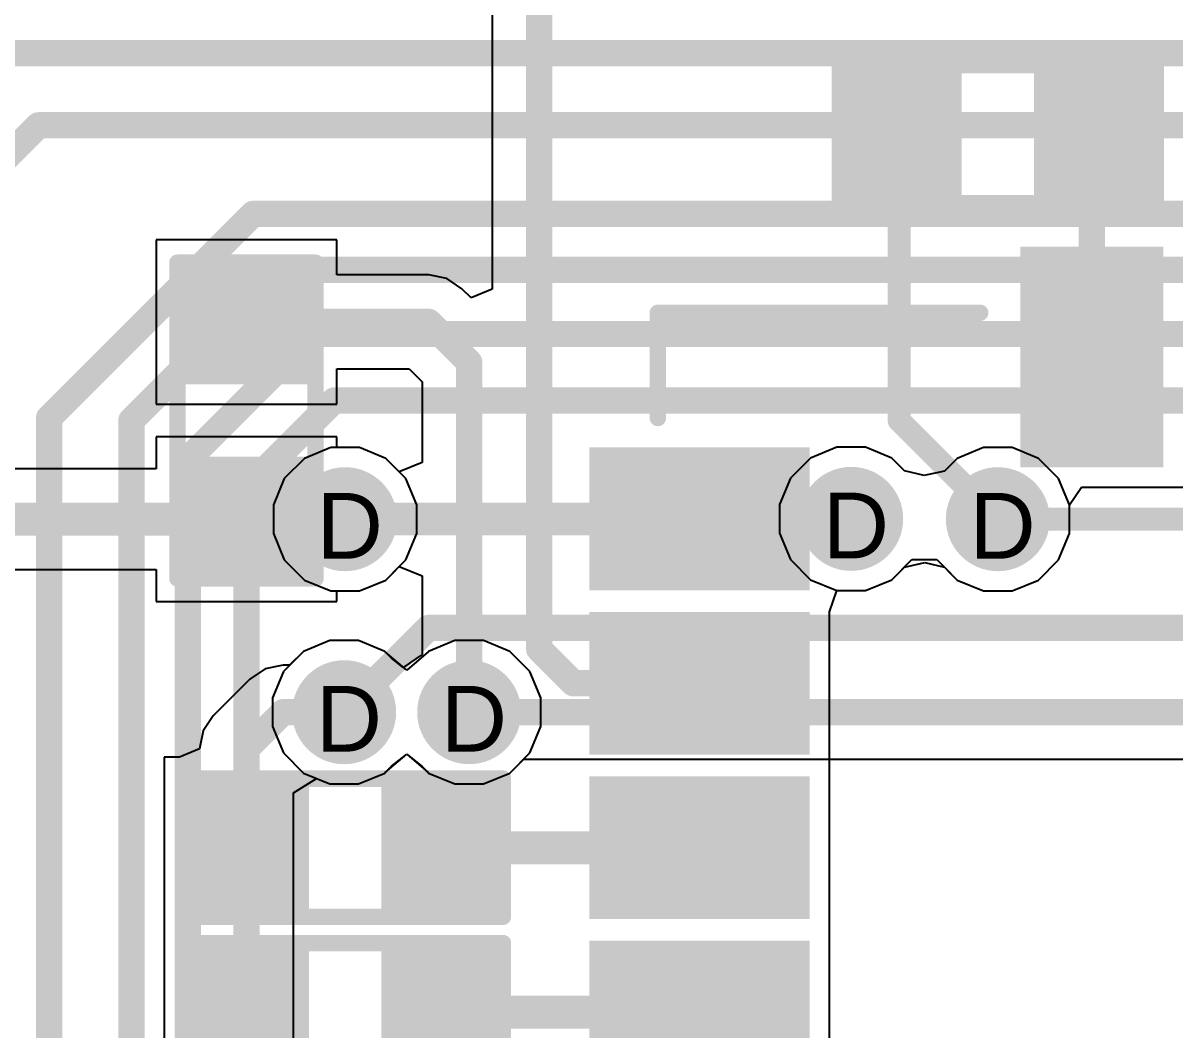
# Model space of a CAD drawing. Header units: inches. Extents: x 0 to 5032, y 0 to 5323.
# Drawn here: x 105.26 to 114.16, y 20.13 to 27.91 of the extents above; entities that cross this region are included whole.
import ezdxf

# ---------------------------------------------------------------- set-up
doc = ezdxf.new("R2010")
doc.units = ezdxf.units.IN
for name, color, linetype in [('Bottom Layer', 5, 'Continuous'), ('Bottom Solder', 6, 'Continuous'), ('Drill Drawing', 1, 'Continuous'), ('Layer 1', 16, 'Continuous'), ('Layer 2', 76, 'Continuous'), ('Top Layer', 1, 'Continuous'), ('Top Overlay', 2, 'Continuous'), ('Top Paste', 8, 'Continuous'), ('Top Solder', 216, 'Continuous'), ('Via Holes', 16, 'Continuous')]:
    doc.layers.add(name, color=color, linetype=linetype)
doc.styles.add('Arial', font='', dxfattribs={"height": 0.2})
doc.styles.get('Arial').set_extended_font_data('Arial')

# ---------------------------------------------------------------- blocks, each defined once
blk = doc.blocks.new('R___0603_13')
at = {"layer": 'Top Layer'}
for points in [[(-0.3809999999999999, 0.4445), (-0.3810000000000001, -0.4445), (-1.143, -0.4445), (-1.143, 0.4445)], [(1.143, 0.4445), (1.143, -0.4445), (0.3809999999999999, -0.4445), (0.3810000000000001, 0.4445)]]:
    blk.add_hatch(color=1, dxfattribs=at).paths.add_polyline_path(points)
at = {"layer": 'Top Paste'}
for points in [[(-0.3809999999999999, 0.4445), (-0.3810000000000001, -0.4445), (-1.143, -0.4445), (-1.143, 0.4445)], [(1.143, 0.4445), (1.143, -0.4445), (0.3809999999999999, -0.4445), (0.3810000000000001, 0.4445)]]:
    blk.add_hatch(color=8, dxfattribs=at).paths.add_polyline_path(points)
at = {"layer": 'Top Solder'}
for points in [[(-0.2793999999999999, 0.5460999999999999), (-0.2794, -0.5461), (-1.2446, -0.5460999999999999), (-1.2446, 0.5461)], [(1.2446, 0.5460999999999999), (1.2446, -0.5461), (0.2793999999999999, -0.5460999999999999), (0.2794, 0.5461)]]:
    blk.add_hatch(color=216, dxfattribs=at).paths.add_polyline_path(points)
at = {"layer": 'Top Overlay'}
for points in [[(-1.2192, -0.5334, 0.127, 0.127, 0), (-1.2192, 0.5334, 0.127, 0.127, 0)], [(-1.2192, 0.5334, 0.127, 0.127, 0), (1.2192, 0.5334, 0.127, 0.127, 0)], [(1.2192, -0.5334, 0.127, 0.127, 0), (1.2192, 0.5334, 0.127, 0.127, 0)], [(-1.2192, -0.5334, 0.127, 0.127, 0), (1.2192, -0.5334, 0.127, 0.127, 0)]]:
    blk.add_lwpolyline(points, format="xyseb", dxfattribs=at)
for points in [[(-1.25095, 0.5334, 0.0635, 0.0635, 1), (-1.18745, 0.5334, 0.0635, 0.0635, 1)], [(-1.25095, 0.5334, 0.0635, 0.0635, 1), (-1.18745, 0.5334, 0.0635, 0.0635, 1)], [(1.18745, 0.5334, 0.0635, 0.0635, 1), (1.25095, 0.5334, 0.0635, 0.0635, 1)], [(1.18745, 0.5334, 0.0635, 0.0635, 1), (1.25095, 0.5334, 0.0635, 0.0635, 1)], [(-1.25095, -0.5334, 0.0635, 0.0635, 1), (-1.18745, -0.5334, 0.0635, 0.0635, 1)], [(-1.25095, -0.5334, 0.0635, 0.0635, 1), (-1.18745, -0.5334, 0.0635, 0.0635, 1)], [(1.18745, -0.5334, 0.0635, 0.0635, 1), (1.25095, -0.5334, 0.0635, 0.0635, 1)], [(1.18745, -0.5334, 0.0635, 0.0635, 1), (1.25095, -0.5334, 0.0635, 0.0635, 1)]]:
    blk.add_lwpolyline(points, format="xyseb", close=True, dxfattribs=at)
blk = doc.blocks.new('R___0603_14')
at = {"layer": 'Top Layer'}
for points in [[(-0.3809999999999999, 0.4445), (-0.3810000000000001, -0.4445), (-1.143, -0.4445), (-1.143, 0.4445)], [(1.143, 0.4445), (1.143, -0.4445), (0.3809999999999999, -0.4445), (0.3810000000000001, 0.4445)]]:
    blk.add_hatch(color=1, dxfattribs=at).paths.add_polyline_path(points)
at = {"layer": 'Top Paste'}
for points in [[(-0.3809999999999999, 0.4445), (-0.3810000000000001, -0.4445), (-1.143, -0.4445), (-1.143, 0.4445)], [(1.143, 0.4445), (1.143, -0.4445), (0.3809999999999999, -0.4445), (0.3810000000000001, 0.4445)]]:
    blk.add_hatch(color=8, dxfattribs=at).paths.add_polyline_path(points)
at = {"layer": 'Top Solder'}
for points in [[(-0.2793999999999999, 0.5460999999999999), (-0.2794, -0.5461), (-1.2446, -0.5460999999999999), (-1.2446, 0.5461)], [(1.2446, 0.5460999999999999), (1.2446, -0.5461), (0.2793999999999999, -0.5460999999999999), (0.2794, 0.5461)]]:
    blk.add_hatch(color=216, dxfattribs=at).paths.add_polyline_path(points)
at = {"layer": 'Top Overlay'}
for points in [[(-1.2192, -0.5334, 0.127, 0.127, 0), (-1.2192, 0.5334, 0.127, 0.127, 0)], [(-1.2192, 0.5334, 0.127, 0.127, 0), (1.2192, 0.5334, 0.127, 0.127, 0)], [(1.2192, -0.5334, 0.127, 0.127, 0), (1.2192, 0.5334, 0.127, 0.127, 0)], [(-1.2192, -0.5334, 0.127, 0.127, 0), (1.2192, -0.5334, 0.127, 0.127, 0)]]:
    blk.add_lwpolyline(points, format="xyseb", dxfattribs=at)
for points in [[(-1.25095, 0.5334, 0.0635, 0.0635, 1), (-1.18745, 0.5334, 0.0635, 0.0635, 1)], [(-1.25095, 0.5334, 0.0635, 0.0635, 1), (-1.18745, 0.5334, 0.0635, 0.0635, 1)], [(1.18745, 0.5334, 0.0635, 0.0635, 1), (1.25095, 0.5334, 0.0635, 0.0635, 1)], [(1.18745, 0.5334, 0.0635, 0.0635, 1), (1.25095, 0.5334, 0.0635, 0.0635, 1)], [(-1.25095, -0.5334, 0.0635, 0.0635, 1), (-1.18745, -0.5334, 0.0635, 0.0635, 1)], [(-1.25095, -0.5334, 0.0635, 0.0635, 1), (-1.18745, -0.5334, 0.0635, 0.0635, 1)], [(1.18745, -0.5334, 0.0635, 0.0635, 1), (1.25095, -0.5334, 0.0635, 0.0635, 1)], [(1.18745, -0.5334, 0.0635, 0.0635, 1), (1.25095, -0.5334, 0.0635, 0.0635, 1)]]:
    blk.add_lwpolyline(points, format="xyseb", close=True, dxfattribs=at)
blk = doc.blocks.new('R___0603_15')
at = {"layer": 'Top Layer'}
for points in [[(-0.3809999999999999, 0.4445), (-0.3809999999999999, -0.4445), (-1.143, -0.4445), (-1.143, 0.4445)], [(1.143, 0.4445), (1.143, -0.4445), (0.3809999999999999, -0.4445), (0.3809999999999999, 0.4445)]]:
    blk.add_hatch(color=1, dxfattribs=at).paths.add_polyline_path(points)
at = {"layer": 'Top Paste'}
for points in [[(-0.3809999999999999, 0.4445), (-0.3809999999999999, -0.4445), (-1.143, -0.4445), (-1.143, 0.4445)], [(1.143, 0.4445), (1.143, -0.4445), (0.3809999999999999, -0.4445), (0.3809999999999999, 0.4445)]]:
    blk.add_hatch(color=8, dxfattribs=at).paths.add_polyline_path(points)
at = {"layer": 'Top Solder'}
for points in [[(-0.2794, 0.5460999999999999), (-0.2794, -0.5460999999999999), (-1.2446, -0.5460999999999999), (-1.2446, 0.5460999999999999)], [(1.2446, 0.5460999999999999), (1.2446, -0.5460999999999999), (0.2794, -0.5460999999999999), (0.2794, 0.5460999999999999)]]:
    blk.add_hatch(color=216, dxfattribs=at).paths.add_polyline_path(points)
at = {"layer": 'Top Overlay'}
for points in [[(-1.2192, -0.5334, 0.127, 0.127, 0), (-1.2192, 0.5334, 0.127, 0.127, 0)], [(1.2192, 0.5334, 0.127, 0.127, 0), (-1.2192, 0.5334, 0.127, 0.127, 0)], [(1.2192, -0.5334, 0.127, 0.127, 0), (1.2192, 0.5334, 0.127, 0.127, 0)], [(1.2192, -0.5334, 0.127, 0.127, 0), (-1.2192, -0.5334, 0.127, 0.127, 0)]]:
    blk.add_lwpolyline(points, format="xyseb", dxfattribs=at)
for points in [[(-1.25095, 0.5334, 0.0635, 0.0635, 1), (-1.18745, 0.5334, 0.0635, 0.0635, 1)], [(-1.25095, 0.5334, 0.0635, 0.0635, 1), (-1.18745, 0.5334, 0.0635, 0.0635, 1)], [(1.18745, 0.5334, 0.0635, 0.0635, 1), (1.25095, 0.5334, 0.0635, 0.0635, 1)], [(1.18745, 0.5334, 0.0635, 0.0635, 1), (1.25095, 0.5334, 0.0635, 0.0635, 1)], [(-1.25095, -0.5334, 0.0635, 0.0635, 1), (-1.18745, -0.5334, 0.0635, 0.0635, 1)], [(-1.25095, -0.5334, 0.0635, 0.0635, 1), (-1.18745, -0.5334, 0.0635, 0.0635, 1)], [(1.18745, -0.5334, 0.0635, 0.0635, 1), (1.25095, -0.5334, 0.0635, 0.0635, 1)], [(1.18745, -0.5334, 0.0635, 0.0635, 1), (1.25095, -0.5334, 0.0635, 0.0635, 1)]]:
    blk.add_lwpolyline(points, format="xyseb", close=True, dxfattribs=at)
blk = doc.blocks.new('38_SMD_M______47')
at = {"layer": 'Top Layer'}
for points in [[(8.00000051, -3.36999961), (9.500000049999999, -3.36999961), (9.500000049999999, -4.270000349999999), (8.00000051, -4.270000349999999)], [(8.00000051, -4.63999961), (9.500000049999999, -4.63999961), (9.500000049999999, -5.54000035), (8.00000051, -5.54000035)], [(8.00000051, -5.90999961), (9.500000049999999, -5.90999961), (9.500000049999999, -6.810000349999999), (8.00000051, -6.810000349999999)], [(8.00000051, -7.180002149999999), (9.500000049999999, -7.180002149999999), (9.500000049999999, -8.08000289), (8.00000051, -8.08000289)], [(5.270000889999999, -9.62999979), (5.270000889999999, -8.13000025), (6.17000163, -8.13000025), (6.17000163, -9.62999979)]]:
    blk.add_hatch(color=1, dxfattribs=at).paths.add_polyline_path(points)
at = {"layer": 'Top Paste'}
for points in [[(8.00000051, -3.36999961), (9.500000049999999, -3.36999961), (9.500000049999999, -4.270000349999999), (8.00000051, -4.270000349999999)], [(8.00000051, -4.63999961), (9.500000049999999, -4.63999961), (9.500000049999999, -5.54000035), (8.00000051, -5.54000035)], [(8.00000051, -5.90999961), (9.500000049999999, -5.90999961), (9.500000049999999, -6.810000349999999), (8.00000051, -6.810000349999999)], [(8.00000051, -7.180002149999999), (9.500000049999999, -7.180002149999999), (9.500000049999999, -8.08000289), (8.00000051, -8.08000289)], [(5.270000889999999, -9.62999979), (5.270000889999999, -8.13000025), (6.17000163, -8.13000025), (6.17000163, -9.62999979)]]:
    blk.add_hatch(color=8, dxfattribs=at).paths.add_polyline_path(points)
at = {"layer": 'Top Solder'}
for points in [[(7.89840051, -3.268399609999999), (9.601600049999998, -3.268399609999999), (9.601600049999998, -4.37160035), (7.89840051, -4.37160035)], [(7.89840051, -4.53839961), (9.601600049999998, -4.53839961), (9.601600049999998, -5.64160035), (7.89840051, -5.64160035)], [(7.89840051, -5.808399609999999), (9.601600049999998, -5.808399609999999), (9.601600049999998, -6.91160035), (7.89840051, -6.91160035)], [(7.89840051, -7.07840215), (9.601600049999998, -7.07840215), (9.601600049999998, -8.181602889999999), (7.89840051, -8.181602889999999)], [(5.16840089, -9.731599789999999), (5.16840089, -8.02840025), (6.27160163, -8.02840025), (6.27160163, -9.731599789999999)]]:
    blk.add_hatch(color=216, dxfattribs=at).paths.add_polyline_path(points)
at = {"layer": 'Top Overlay'}
for points in [[(9.0718005, -8.409398979999999, 0.127, 0.127, 0), (9.0718005, -9.22220406, 0.127, 0.127, 0)], [(9.0718005, -9.22220406, 0.127, 0.127, 0), (6.582600499999999, -9.22220406, 0.127, 0.127, 0)]]:
    blk.add_lwpolyline(points, format="xyseb", dxfattribs=at)
for points in [[(9.0400505, -8.409398979999999, 0.0635, 0.0635, 1), (9.103550499999999, -8.409398979999999, 0.0635, 0.0635, 1)], [(6.5508505, -9.22220406, 0.0635, 0.0635, 1), (6.6143505, -9.22220406, 0.0635, 0.0635, 1)], [(9.0400505, -9.22220406, 0.0635, 0.0635, 1), (9.103550499999999, -9.22220406, 0.0635, 0.0635, 1)], [(9.0400505, -9.22220406, 0.0635, 0.0635, 1), (9.103550499999999, -9.22220406, 0.0635, 0.0635, 1)]]:
    blk.add_lwpolyline(points, format="xyseb", close=True, dxfattribs=at)
blk = doc.blocks.new('R___0603_112')
at = {"layer": 'Top Layer'}
for points in [[(-0.3809999999999999, 0.4445), (-0.3810000000000001, -0.4445), (-1.143, -0.4445), (-1.143, 0.4445)], [(1.143, 0.4445), (1.143, -0.4445), (0.3809999999999999, -0.4445), (0.3810000000000001, 0.4445)]]:
    blk.add_hatch(color=1, dxfattribs=at).paths.add_polyline_path(points)
at = {"layer": 'Top Paste'}
for points in [[(-0.3809999999999999, 0.4445), (-0.3810000000000001, -0.4445), (-1.143, -0.4445), (-1.143, 0.4445)], [(1.143, 0.4445), (1.143, -0.4445), (0.3809999999999999, -0.4445), (0.3810000000000001, 0.4445)]]:
    blk.add_hatch(color=8, dxfattribs=at).paths.add_polyline_path(points)
at = {"layer": 'Top Solder'}
for points in [[(-0.2793999999999999, 0.5460999999999999), (-0.2794, -0.5461), (-1.2446, -0.5460999999999999), (-1.2446, 0.5461)], [(1.2446, 0.5460999999999999), (1.2446, -0.5461), (0.2793999999999999, -0.5460999999999999), (0.2794, 0.5461)]]:
    blk.add_hatch(color=216, dxfattribs=at).paths.add_polyline_path(points)
at = {"layer": 'Top Overlay'}
for points in [[(-1.2192, -0.5334, 0.127, 0.127, 0), (-1.2192, 0.5334, 0.127, 0.127, 0)], [(-1.2192, 0.5334, 0.127, 0.127, 0), (1.2192, 0.5334, 0.127, 0.127, 0)], [(1.2192, -0.5334, 0.127, 0.127, 0), (1.2192, 0.5334, 0.127, 0.127, 0)], [(-1.2192, -0.5334, 0.127, 0.127, 0), (1.2192, -0.5334, 0.127, 0.127, 0)]]:
    blk.add_lwpolyline(points, format="xyseb", dxfattribs=at)
for points in [[(-1.25095, 0.5334, 0.0635, 0.0635, 1), (-1.18745, 0.5334, 0.0635, 0.0635, 1)], [(-1.25095, 0.5334, 0.0635, 0.0635, 1), (-1.18745, 0.5334, 0.0635, 0.0635, 1)], [(1.18745, 0.5334, 0.0635, 0.0635, 1), (1.25095, 0.5334, 0.0635, 0.0635, 1)], [(1.18745, 0.5334, 0.0635, 0.0635, 1), (1.25095, 0.5334, 0.0635, 0.0635, 1)], [(-1.25095, -0.5334, 0.0635, 0.0635, 1), (-1.18745, -0.5334, 0.0635, 0.0635, 1)], [(-1.25095, -0.5334, 0.0635, 0.0635, 1), (-1.18745, -0.5334, 0.0635, 0.0635, 1)], [(1.18745, -0.5334, 0.0635, 0.0635, 1), (1.25095, -0.5334, 0.0635, 0.0635, 1)], [(1.18745, -0.5334, 0.0635, 0.0635, 1), (1.25095, -0.5334, 0.0635, 0.0635, 1)]]:
    blk.add_lwpolyline(points, format="xyseb", close=True, dxfattribs=at)

msp = doc.modelspace()

# ---------------------------------------------------------------- hatches: boundary and pattern name
at = {"layer": 'Bottom Layer'}
h = msp.add_hatch(color=5, dxfattribs=at)
edge = h.paths.add_edge_path()
edge.add_arc((111.6557965, 24.07920254), 0.2999994, 0, 360)
h = msp.add_hatch(color=5, dxfattribs=at)
edge = h.paths.add_edge_path()
edge.add_arc((107.7468, 24.07659904), 0.2999994, 0, 360)
h = msp.add_hatch(color=5, dxfattribs=at)
edge = h.paths.add_edge_path()
edge.add_arc((112.7887, 24.07659904), 0.2999994, 0, 360)
h = msp.add_hatch(color=5, dxfattribs=at)
edge = h.paths.add_edge_path()
edge.add_arc((107.7395356, 22.5860356), 0.2999994, 0, 360)
h = msp.add_hatch(color=5, dxfattribs=at)
edge = h.paths.add_edge_path()
edge.add_arc((108.70518264, 22.5860356), 0.2999994, 0, 360)
at = {"layer": 'Bottom Solder'}
h = msp.add_hatch(color=6, dxfattribs=at)
edge = h.paths.add_edge_path()
edge.add_arc((107.7468, 24.07659904), 0.4015993999999999, 0, 360)
h = msp.add_hatch(color=6, dxfattribs=at)
edge = h.paths.add_edge_path()
edge.add_arc((111.6557965, 24.07920254), 0.4015993999999999, 0, 360)
h = msp.add_hatch(color=6, dxfattribs=at)
edge = h.paths.add_edge_path()
edge.add_arc((112.7887, 24.07659904), 0.4015993999999999, 0, 360)
h = msp.add_hatch(color=6, dxfattribs=at)
edge = h.paths.add_edge_path()
edge.add_arc((107.7395356, 22.5860356), 0.4015993999999999, 0, 360)
h = msp.add_hatch(color=6, dxfattribs=at)
edge = h.paths.add_edge_path()
edge.add_arc((108.70518264, 22.5860356), 0.4015993999999999, 0, 360)
at = {"layer": 'Layer 1'}
h = msp.add_hatch(color=16, dxfattribs=at)
edge = h.paths.add_edge_path()
edge.add_arc((111.6557965, 24.07920254), 0.2999994, 0, 360)
h = msp.add_hatch(color=16, dxfattribs=at)
edge = h.paths.add_edge_path()
edge.add_arc((107.7468, 24.07659904), 0.2999994, 0, 360)
h = msp.add_hatch(color=16, dxfattribs=at)
edge = h.paths.add_edge_path()
edge.add_arc((112.7887, 24.07659904), 0.2999994, 0, 360)
h = msp.add_hatch(color=16, dxfattribs=at)
edge = h.paths.add_edge_path()
edge.add_arc((107.7395356, 22.5860356), 0.2999994, 0, 360)
h = msp.add_hatch(color=16, dxfattribs=at)
edge = h.paths.add_edge_path()
edge.add_arc((108.70518264, 22.5860356), 0.2999994, 0, 360)
at = {"layer": 'Layer 2'}
h = msp.add_hatch(color=76, dxfattribs=at)
edge = h.paths.add_edge_path()
edge.add_arc((111.6557965, 24.07920254), 0.2999994, 0, 360)
h = msp.add_hatch(color=76, dxfattribs=at)
edge = h.paths.add_edge_path()
edge.add_arc((107.7468, 24.07659904), 0.2999994, 0, 360)
h = msp.add_hatch(color=76, dxfattribs=at)
edge = h.paths.add_edge_path()
edge.add_arc((112.7887, 24.07659904), 0.2999994, 0, 360)
h = msp.add_hatch(color=76, dxfattribs=at)
edge = h.paths.add_edge_path()
edge.add_arc((107.7395356, 22.5860356), 0.2999994, 0, 360)
h = msp.add_hatch(color=76, dxfattribs=at)
edge = h.paths.add_edge_path()
edge.add_arc((108.70518264, 22.5860356), 0.2999994, 0, 360)
at = {"layer": 'Top Layer'}
h = msp.add_hatch(color=1, dxfattribs=at)
edge = h.paths.add_edge_path()
edge.add_arc((111.6557965, 24.07920254), 0.2999994, 0, 360)
h = msp.add_hatch(color=1, dxfattribs=at)
edge = h.paths.add_edge_path()
edge.add_arc((107.7468, 24.07659904), 0.2999994, 0, 360)
h = msp.add_hatch(color=1, dxfattribs=at)
edge = h.paths.add_edge_path()
edge.add_arc((112.7887, 24.07659904), 0.2999994, 0, 360)
h = msp.add_hatch(color=1, dxfattribs=at)
edge = h.paths.add_edge_path()
edge.add_arc((107.7395356, 22.5860356), 0.2999994, 0, 360)
h = msp.add_hatch(color=1, dxfattribs=at)
edge = h.paths.add_edge_path()
edge.add_arc((108.70518264, 22.5860356), 0.2999994, 0, 360)
at = {"layer": 'Top Solder'}
h = msp.add_hatch(color=216, dxfattribs=at)
edge = h.paths.add_edge_path()
edge.add_arc((107.7468, 24.07659904), 0.4015993999999999, 0, 360)
h = msp.add_hatch(color=216, dxfattribs=at)
edge = h.paths.add_edge_path()
edge.add_arc((111.6557965, 24.07920254), 0.4015993999999999, 0, 360)
h = msp.add_hatch(color=216, dxfattribs=at)
edge = h.paths.add_edge_path()
edge.add_arc((112.7887, 24.07659904), 0.4015993999999999, 0, 360)
h = msp.add_hatch(color=216, dxfattribs=at)
edge = h.paths.add_edge_path()
edge.add_arc((107.7395356, 22.5860356), 0.4015993999999999, 0, 360)
h = msp.add_hatch(color=216, dxfattribs=at)
edge = h.paths.add_edge_path()
edge.add_arc((108.70518264, 22.5860356), 0.4015993999999999, 0, 360)
at = {"layer": 'Via Holes'}
h = msp.add_hatch(color=7, dxfattribs=at)
edge = h.paths.add_edge_path()
edge.add_arc((107.7468, 24.07659904), 0.1499997, 0, 360)
h = msp.add_hatch(color=7, dxfattribs=at)
edge = h.paths.add_edge_path()
edge.add_arc((111.6557965, 24.07920254), 0.1499997, 0, 360)
h = msp.add_hatch(color=7, dxfattribs=at)
edge = h.paths.add_edge_path()
edge.add_arc((112.7887, 24.07659904), 0.1499997, 0, 360)
h = msp.add_hatch(color=7, dxfattribs=at)
edge = h.paths.add_edge_path()
edge.add_arc((107.7395356, 22.5860356), 0.1499997, 0, 360)
h = msp.add_hatch(color=7, dxfattribs=at)
edge = h.paths.add_edge_path()
edge.add_arc((108.70518264, 22.5860356), 0.1499997, 0, 360)

# ---------------------------------------------------------------- linework, layer by layer
at = {"layer": 'Bottom Layer'}
for p, q in [((108.10620492, 22.16923176), (108.22235912, 22.26173348)), ((108.22235912, 22.26173348), (108.33851332, 22.16923176)), ((108.05335006, 22.1163769), (108.10620492, 22.16923176)), ((108.33851332, 22.16923176), (108.39136818, 22.1163769)), ((109.0189971, 22.1163769), (109.12608858, 22.22346838)), ((109.12608858, 22.22346838), (129.5385649, 22.22346838)), ((107.34736722, 21.96242242), (107.52516976, 22.07518572)), ((107.52516976, 22.07518572), (107.6293377, 22.0320362)), ((107.8497335, 22.0320362), (108.05335006, 22.1163769)), ((108.39136818, 22.1163769), (108.59498474, 22.0320362)), ((108.81538054, 22.0320362), (109.0189971, 22.1163769)), ((107.6293377, 22.0320362), (107.8497335, 22.0320362)), ((108.59498474, 22.0320362), (108.81538054, 22.0320362)), ((107.34736722, 16.43158258), (107.34736722, 21.96242242))]:
    msp.add_line(p, q, dxfattribs=at)
for points in [[(105.13977448, 27.67687632, 0.2032, 0.2032, 0), (127.00885952, 27.67687632, 0.2032, 0.2032, 0)], [(104.04728746, 25.78771576, 0.2032, 0.2032, 0), (105.37858274, 27.11901104, 0.2032, 0.2032, 0)], [(105.37858274, 27.11901104, 0.2032, 0.2032, 0), (127.30409896, 27.11901104, 0.2032, 0.2032, 0)], [(105.4608, 24.85947784, 0.2032, 0.2032, 0), (107.03624008, 26.43491792, 0.2032, 0.2032, 0)], [(107.03624008, 26.43491792, 0.2032, 0.2032, 0), (127.95871792, 26.43491792, 0.2032, 0.2032, 0)], [(106.09641976, 24.8404888, 0.2032, 0.2032, 0), (107.25904888, 26.00311792, 0.2032, 0.2032, 0)], [(107.25904888, 26.00311792, 0.2032, 0.2032, 0), (128.16191792, 26.00311792, 0.2032, 0.2032, 0)], [(106.53183672, 24.5387876, 0.2032, 0.2032, 0), (107.5002676, 25.50721848, 0.2032, 0.2032, 0)], [(107.5002676, 25.50721848, 0.2032, 0.2032, 0), (128.32641848, 25.50721848, 0.2032, 0.2032, 0)], [(106.9848, 24.31549112, 0.2032, 0.2032, 0), (107.6628276, 24.99351872, 0.2032, 0.2032, 0)], [(107.6628276, 24.99351872, 0.2032, 0.2032, 0), (128.54963368, 24.99351872, 0.2032, 0.2032, 0)], [(105.4608, 18.9992, 0.2032, 0.2032, 0), (105.4608, 24.85947784, 0.2032, 0.2032, 0)], [(106.09641976, 17.09481976, 0.2032, 0.2032, 0), (106.09641976, 24.8404888, 0.2032, 0.2032, 0)], [(106.53183672, 15.64216328, 0.2032, 0.2032, 0), (106.53183672, 24.5387876, 0.2032, 0.2032, 0)], [(106.9848, 16.2814, 0.2032, 0.2032, 0), (106.9848, 24.31549112, 0.2032, 0.2032, 0)], [(107.7468, 24.07659904, 0.254, 0.254, 0), (107.74810302, 24.07790206, 0.254, 0.254, 0)], [(107.74810302, 24.07790206, 0.254, 0.254, 0), (111.65449602, 24.07790206, 0.254, 0.254, 0)], [(111.65449602, 24.07790206, 0.254, 0.254, 0), (111.6557965, 24.07920254, 0.254, 0.254, 0)], [(112.7887, 24.07659904, 0.1778, 0.1778, 0), (128.9114516, 24.07659904, 0.1778, 0.1778, 0)], [(107.7395356, 22.5860356, 0.2032, 0.2032, 0), (108.39034456, 23.23684456, 0.2032, 0.2032, 0)], [(108.39034456, 23.23684456, 0.2032, 0.2032, 0), (129.30038656, 23.23684456, 0.2032, 0.2032, 0)], [(108.70518264, 22.5860356, 0.2032, 0.2032, 0), (129.5385776, 22.5860356, 0.2032, 0.2032, 0)]]:
    msp.add_lwpolyline(points, format="xyseb", dxfattribs=at)
for points in [[(105.32778274, 27.11901104, 0.1016, 0.1016, 1), (105.42938274, 27.11901104, 0.1016, 0.1016, 1)], [(105.32778274, 27.11901104, 0.1016, 0.1016, 1), (105.42938274, 27.11901104, 0.1016, 0.1016, 1)], [(106.98544008, 26.43491792, 0.1016, 0.1016, 1), (107.08704008, 26.43491792, 0.1016, 0.1016, 1)], [(106.98544008, 26.43491792, 0.1016, 0.1016, 1), (107.08704008, 26.43491792, 0.1016, 0.1016, 1)], [(107.20824888, 26.00311792, 0.1016, 0.1016, 1), (107.30984888, 26.00311792, 0.1016, 0.1016, 1)], [(107.20824888, 26.00311792, 0.1016, 0.1016, 1), (107.30984888, 26.00311792, 0.1016, 0.1016, 1)], [(107.4494676, 25.50721848, 0.1016, 0.1016, 1), (107.5510676, 25.50721848, 0.1016, 0.1016, 1)], [(107.4494676, 25.50721848, 0.1016, 0.1016, 1), (107.5510676, 25.50721848, 0.1016, 0.1016, 1)], [(107.6120276, 24.99351872, 0.1016, 0.1016, 1), (107.7136276, 24.99351872, 0.1016, 0.1016, 1)], [(107.6120276, 24.99351872, 0.1016, 0.1016, 1), (107.7136276, 24.99351872, 0.1016, 0.1016, 1)], [(105.41, 24.85947784, 0.1016, 0.1016, 1), (105.5116, 24.85947784, 0.1016, 0.1016, 1)], [(105.41, 24.85947784, 0.1016, 0.1016, 1), (105.5116, 24.85947784, 0.1016, 0.1016, 1)], [(106.04561976, 24.8404888, 0.1016, 0.1016, 1), (106.14721976, 24.8404888, 0.1016, 0.1016, 1)], [(106.04561976, 24.8404888, 0.1016, 0.1016, 1), (106.14721976, 24.8404888, 0.1016, 0.1016, 1)], [(106.48103672, 24.5387876, 0.1016, 0.1016, 1), (106.58263672, 24.5387876, 0.1016, 0.1016, 1)], [(106.48103672, 24.5387876, 0.1016, 0.1016, 1), (106.58263672, 24.5387876, 0.1016, 0.1016, 1)], [(106.934, 24.31549112, 0.1016, 0.1016, 1), (107.0356, 24.31549112, 0.1016, 0.1016, 1)], [(106.934, 24.31549112, 0.1016, 0.1016, 1), (107.0356, 24.31549112, 0.1016, 0.1016, 1)], [(107.6833, 24.07659904, 0.127, 0.127, 1), (107.8103, 24.07659904, 0.127, 0.127, 1)], [(107.68460302, 24.07790206, 0.127, 0.127, 1), (107.81160302, 24.07790206, 0.127, 0.127, 1)], [(107.68460302, 24.07790206, 0.127, 0.127, 1), (107.81160302, 24.07790206, 0.127, 0.127, 1)], [(111.59099602, 24.07790206, 0.127, 0.127, 1), (111.71799602, 24.07790206, 0.127, 0.127, 1)], [(111.59099602, 24.07790206, 0.127, 0.127, 1), (111.71799602, 24.07790206, 0.127, 0.127, 1)], [(111.5922965, 24.07920254, 0.127, 0.127, 1), (111.7192965, 24.07920254, 0.127, 0.127, 1)], [(112.74425, 24.07659904, 0.08889999999999999, 0.08889999999999999, 1), (112.83315, 24.07659904, 0.08889999999999999, 0.08889999999999999, 1)], [(108.33954456, 23.23684456, 0.1016, 0.1016, 1), (108.44114456, 23.23684456, 0.1016, 0.1016, 1)], [(108.33954456, 23.23684456, 0.1016, 0.1016, 1), (108.44114456, 23.23684456, 0.1016, 0.1016, 1)], [(107.6887356, 22.5860356, 0.1016, 0.1016, 1), (107.7903356, 22.5860356, 0.1016, 0.1016, 1)], [(108.65438264, 22.5860356, 0.1016, 0.1016, 1), (108.75598264, 22.5860356, 0.1016, 0.1016, 1)]]:
    msp.add_lwpolyline(points, format="xyseb", close=True, dxfattribs=at)
at = {"layer": 'Layer 1'}
for p, q in [((107.6366021, 24.63059844), (107.43298554, 24.54625774)), ((107.8569979, 24.63059844), (107.6366021, 24.63059844)), ((108.06061446, 24.54625774), (107.8569979, 24.63059844)), ((111.5455986, 24.63320194), (111.34198204, 24.54886124)), ((111.7659944, 24.63320194), (111.5455986, 24.63320194)), ((111.96961096, 24.54886124), (111.7659944, 24.63320194)), ((112.6785021, 24.63059844), (112.47488554, 24.54625774)), ((112.8988979, 24.63059844), (112.6785021, 24.63059844)), ((113.10251446, 24.54625774), (112.8988979, 24.63059844)), ((107.43298554, 24.54625774), (107.2771413, 24.3904135)), ((108.2164587, 24.3904135), (108.06061446, 24.54625774)), ((111.34198204, 24.54886124), (111.1861378, 24.393017)), ((112.0686989, 24.4497733), (111.96961096, 24.54886124)), ((112.47488554, 24.54625774), (112.3773216, 24.4486938)), ((113.2583587, 24.3904135), (113.10251446, 24.54625774)), ((107.2771413, 24.3904135), (107.1928006, 24.18679694)), ((108.3007994, 24.18679694), (108.2164587, 24.3904135)), ((111.1861378, 24.393017), (111.1017971, 24.18940044)), ((112.21995844, 24.4139085), (112.0686989, 24.4497733)), ((112.3773216, 24.4486938), (112.21995844, 24.4139085)), ((113.3426994, 24.18679694), (113.2583587, 24.3904135)), ((107.1928006, 24.18679694), (107.1928006, 23.96640114)), ((108.3007994, 23.96640114), (108.3007994, 24.18679694)), ((111.1017971, 24.18940044), (111.1017971, 23.96900464)), ((113.3426994, 23.96640114), (113.3426994, 24.18679694)), ((107.1928006, 23.96640114), (107.2771413, 23.76278458)), ((108.2164587, 23.76278458), (108.3007994, 23.96640114)), ((111.1017971, 23.96900464), (111.1861378, 23.76538808)), ((113.2583587, 23.76278458), (113.3426994, 23.96640114)), ((107.2771413, 23.76278458), (107.43298554, 23.60694034)), ((108.06061446, 23.60694034), (108.2164587, 23.76278458)), ((111.1861378, 23.76538808), (111.34198204, 23.60954384)), ((113.10251446, 23.60694034), (113.2583587, 23.76278458)), ((111.96961096, 23.60954384), (112.0671749, 23.70710778)), ((112.0671749, 23.70710778), (112.22453806, 23.74189308)), ((112.22453806, 23.74189308), (112.3757976, 23.70602828)), ((112.3757976, 23.70602828), (112.47488554, 23.60694034)), ((107.43298554, 23.60694034), (107.6366021, 23.52259964)), ((107.8569979, 23.52259964), (108.06061446, 23.60694034)), ((111.34198204, 23.60954384), (111.5455986, 23.52520314)), ((111.7659944, 23.52520314), (111.96961096, 23.60954384)), ((112.47488554, 23.60694034), (112.6785021, 23.52259964)), ((112.8988979, 23.52259964), (113.10251446, 23.60694034)), ((107.6366021, 23.52259964), (107.8569979, 23.52259964)), ((111.5455986, 23.52520314), (111.7659944, 23.52520314)), ((112.6785021, 23.52259964), (112.8988979, 23.52259964)), ((107.6293377, 23.140035), (107.42572114, 23.0556943)), ((107.8497335, 23.140035), (107.6293377, 23.140035)), ((108.05335006, 23.0556943), (107.8497335, 23.140035)), ((108.59498474, 23.140035), (108.39136818, 23.0556943)), ((108.81538054, 23.140035), (108.59498474, 23.140035)), ((109.0189971, 23.0556943), (108.81538054, 23.140035)), ((107.42572114, 23.0556943), (107.2698769, 22.89985006)), ((108.05642346, 23.0526209), (108.05335006, 23.0556943)), ((108.22235912, 22.91108194), (108.05642346, 23.0526209)), ((108.38829478, 23.0526209), (108.22235912, 22.91108194)), ((108.39136818, 23.0556943), (108.38829478, 23.0526209)), ((109.17484134, 22.89985006), (109.0189971, 23.0556943)), ((107.2698769, 22.89985006), (107.1855362, 22.6962335)), ((109.25918204, 22.6962335), (109.17484134, 22.89985006)), ((107.1855362, 22.6962335), (107.1855362, 22.4758377)), ((109.25918204, 22.4758377), (109.25918204, 22.6962335)), ((107.1855362, 22.4758377), (107.2698769, 22.27222114)), ((109.17484134, 22.27222114), (109.25918204, 22.4758377)), ((107.2698769, 22.27222114), (107.42572114, 22.1163769)), ((108.05642346, 22.1194503), (108.22235912, 22.26098926)), ((108.22235912, 22.26098926), (108.38829478, 22.1194503)), ((109.0189971, 22.1163769), (109.17484134, 22.27222114)), ((107.42572114, 22.1163769), (107.6293377, 22.0320362)), ((107.8497335, 22.0320362), (108.05335006, 22.1163769)), ((108.05335006, 22.1163769), (108.05642346, 22.1194503)), ((108.38829478, 22.1194503), (108.39136818, 22.1163769)), ((108.39136818, 22.1163769), (108.59498474, 22.0320362)), ((108.81538054, 22.0320362), (109.0189971, 22.1163769)), ((107.6293377, 22.0320362), (107.8497335, 22.0320362)), ((108.59498474, 22.0320362), (108.81538054, 22.0320362))]:
    msp.add_line(p, q, dxfattribs=at)
at = {"layer": 'Layer 2'}
for p, q in [((107.6366021, 24.63059844), (107.43298554, 24.54625774)), ((107.8569979, 24.63059844), (107.6366021, 24.63059844)), ((108.06061446, 24.54625774), (107.8569979, 24.63059844)), ((111.5455986, 24.63320194), (111.34198204, 24.54886124)), ((111.7659944, 24.63320194), (111.5455986, 24.63320194)), ((111.96961096, 24.54886124), (111.7659944, 24.63320194)), ((112.6785021, 24.63059844), (112.47488554, 24.54625774)), ((112.8988979, 24.63059844), (112.6785021, 24.63059844)), ((113.10251446, 24.54625774), (112.8988979, 24.63059844)), ((107.43298554, 24.54625774), (107.2771413, 24.3904135)), ((108.2164587, 24.3904135), (108.06061446, 24.54625774)), ((111.34198204, 24.54886124), (111.1861378, 24.393017)), ((112.0686989, 24.4497733), (111.96961096, 24.54886124)), ((112.47488554, 24.54625774), (112.3773216, 24.4486938)), ((113.2583587, 24.3904135), (113.10251446, 24.54625774)), ((107.2771413, 24.3904135), (107.1928006, 24.18679694)), ((108.3007994, 24.18679694), (108.2164587, 24.3904135)), ((111.1861378, 24.393017), (111.1017971, 24.18940044)), ((112.21995844, 24.4139085), (112.0686989, 24.4497733)), ((112.3773216, 24.4486938), (112.21995844, 24.4139085)), ((113.3426994, 24.18679694), (113.2583587, 24.3904135)), ((107.1928006, 24.18679694), (107.1928006, 23.96640114)), ((108.3007994, 23.96640114), (108.3007994, 24.18679694)), ((111.1017971, 24.18940044), (111.1017971, 23.96900464)), ((113.3426994, 23.96640114), (113.3426994, 24.18679694)), ((107.1928006, 23.96640114), (107.2771413, 23.76278458)), ((108.2164587, 23.76278458), (108.3007994, 23.96640114)), ((111.1017971, 23.96900464), (111.1861378, 23.76538808)), ((113.2583587, 23.76278458), (113.3426994, 23.96640114)), ((107.2771413, 23.76278458), (107.43298554, 23.60694034)), ((108.06061446, 23.60694034), (108.2164587, 23.76278458)), ((111.1861378, 23.76538808), (111.34198204, 23.60954384)), ((113.10251446, 23.60694034), (113.2583587, 23.76278458)), ((111.96961096, 23.60954384), (112.0671749, 23.70710778)), ((112.0671749, 23.70710778), (112.22453806, 23.74189308)), ((112.22453806, 23.74189308), (112.3757976, 23.70602828)), ((112.3757976, 23.70602828), (112.47488554, 23.60694034)), ((107.43298554, 23.60694034), (107.6366021, 23.52259964)), ((107.8569979, 23.52259964), (108.06061446, 23.60694034)), ((111.34198204, 23.60954384), (111.5455986, 23.52520314)), ((111.7659944, 23.52520314), (111.96961096, 23.60954384)), ((112.47488554, 23.60694034), (112.6785021, 23.52259964)), ((112.8988979, 23.52259964), (113.10251446, 23.60694034)), ((107.6366021, 23.52259964), (107.8569979, 23.52259964)), ((111.5455986, 23.52520314), (111.7659944, 23.52520314)), ((112.6785021, 23.52259964), (112.8988979, 23.52259964)), ((107.6293377, 23.140035), (107.42572114, 23.0556943)), ((107.8497335, 23.140035), (107.6293377, 23.140035)), ((108.05335006, 23.0556943), (107.8497335, 23.140035)), ((108.59498474, 23.140035), (108.39136818, 23.0556943)), ((108.81538054, 23.140035), (108.59498474, 23.140035)), ((109.0189971, 23.0556943), (108.81538054, 23.140035)), ((107.42572114, 23.0556943), (107.2698769, 22.89985006)), ((108.05642346, 23.0526209), (108.05335006, 23.0556943)), ((108.22235912, 22.91108194), (108.05642346, 23.0526209)), ((108.38829478, 23.0526209), (108.22235912, 22.91108194)), ((108.39136818, 23.0556943), (108.38829478, 23.0526209)), ((109.17484134, 22.89985006), (109.0189971, 23.0556943)), ((107.2698769, 22.89985006), (107.1855362, 22.6962335)), ((109.25918204, 22.6962335), (109.17484134, 22.89985006)), ((107.1855362, 22.6962335), (107.1855362, 22.4758377)), ((109.25918204, 22.4758377), (109.25918204, 22.6962335)), ((107.1855362, 22.4758377), (107.2698769, 22.27222114)), ((109.17484134, 22.27222114), (109.25918204, 22.4758377)), ((107.2698769, 22.27222114), (107.42572114, 22.1163769)), ((108.05642346, 22.1194503), (108.22235912, 22.26098926)), ((108.22235912, 22.26098926), (108.38829478, 22.1194503)), ((109.0189971, 22.1163769), (109.17484134, 22.27222114)), ((107.42572114, 22.1163769), (107.6293377, 22.0320362)), ((107.8497335, 22.0320362), (108.05335006, 22.1163769)), ((108.05335006, 22.1163769), (108.05642346, 22.1194503)), ((108.38829478, 22.1194503), (108.39136818, 22.1163769)), ((108.39136818, 22.1163769), (108.59498474, 22.0320362)), ((108.81538054, 22.0320362), (109.0189971, 22.1163769)), ((107.6293377, 22.0320362), (107.8497335, 22.0320362)), ((108.59498474, 22.0320362), (108.81538054, 22.0320362))]:
    msp.add_line(p, q, dxfattribs=at)
at = {"layer": 'Top Layer'}
for p, q in [((108.88385894, 28.18571198), (108.88385894, 25.8544695)), ((107.6833, 26.23559904), (106.2863, 26.23559904)), ((106.2863, 26.23559904), (106.2863, 24.96559904)), ((107.6833, 25.96316626), (107.6833, 26.23559904)), ((108.3926585, 25.96316626), (107.6833, 25.96316626)), ((108.3926712, 25.9631688), (108.3926585, 25.96316626)), ((108.5314187, 25.93556662), (108.3926712, 25.9631688)), ((108.6490461, 25.85697394), (108.5314187, 25.93556662)), ((108.71959206, 25.78642798), (108.6490461, 25.85697394)), ((108.88385894, 25.8544695), (108.71959206, 25.78642798)), ((107.6833, 24.96559904), (107.6833, 25.23803182)), ((107.6833, 25.23803182), (108.24248862, 25.23803182)), ((108.24248862, 25.23803182), (108.34261542, 25.13790756)), ((108.34261542, 25.13790756), (108.34261542, 24.51509194)), ((106.2863, 24.96559904), (107.6833, 24.96559904)), ((107.6833, 24.71159904), (106.2863, 24.71159904)), ((106.2863, 24.71159904), (106.2863, 24.4650641)), ((107.6833, 24.63059844), (107.6833, 24.71159904)), ((107.8569979, 24.63059844), (107.6833, 24.63059844)), ((108.06061446, 24.54625774), (107.8569979, 24.63059844)), ((108.16481542, 24.44205678), (108.06061446, 24.54625774)), ((108.34261542, 24.51509194), (108.16481542, 24.44205678)), ((106.2863, 24.4650641), (101.64819904, 24.4650641)), ((113.3426994, 24.1867944), (113.4351808, 24.32520154)), ((113.4351808, 24.32520154), (114.08050336, 24.32520154)), ((114.08050336, 24.32520154), (114.08050336, 24.325199)), ((114.08050336, 24.325199), (116.75850156, 24.325199)), ((113.3426994, 23.96640114), (113.3426994, 24.1867944)), ((113.2583587, 23.76278458), (113.3426994, 23.96640114)), ((111.96961096, 23.60954384), (112.1254552, 23.76538808)), ((112.1254552, 23.76538808), (112.12548314, 23.76545666)), ((112.12548314, 23.76545666), (112.31793386, 23.76545666)), ((112.31793386, 23.76545666), (112.3190413, 23.76278458)), ((112.3190413, 23.76278458), (112.47488554, 23.60694034)), ((113.10251446, 23.60694034), (113.2583587, 23.76278458)), ((101.8091055, 23.68813398), (106.2863, 23.68813398)), ((106.2863, 23.68813398), (106.2863, 23.44159904)), ((108.06061446, 23.60694034), (108.16481542, 23.7111413)), ((108.16481542, 23.7111413), (108.34261542, 23.63810614)), ((107.8569979, 23.52259964), (108.06061446, 23.60694034)), ((108.34261542, 23.63810614), (108.34261542, 23.03218406)), ((111.7659944, 23.52520314), (111.96961096, 23.60954384)), ((112.47488554, 23.60694034), (112.6785021, 23.52259964)), ((112.8988979, 23.52259964), (113.10251446, 23.60694034)), ((107.6833, 23.44159904), (107.6833, 23.52259964)), ((107.6833, 23.52259964), (107.8569979, 23.52259964)), ((111.48850194, 23.36093626), (111.54560114, 23.52520314)), ((111.54560114, 23.52520314), (111.7659944, 23.52520314)), ((112.6785021, 23.52259964), (112.8988979, 23.52259964)), ((106.2863, 23.44159904), (107.6833, 23.44159904)), ((111.48850194, 22.1052009), (111.48850194, 23.36093626)), ((107.6293377, 23.140035), (107.42572114, 23.0556943)), ((107.8497335, 23.140035), (107.6293377, 23.140035)), ((108.05335006, 23.0556943), (107.8497335, 23.140035)), ((107.42572114, 23.0556943), (107.31862966, 22.94860282)), ((108.10620492, 23.00283944), (108.05335006, 23.0556943)), ((108.19623268, 22.9311454), (108.10620492, 23.00283944)), ((108.34261542, 23.03218406), (108.19623268, 22.9311454)), ((107.1292625, 22.92100318), (107.0116351, 22.8424105)), ((107.26801, 22.94860536), (107.1292625, 22.92100318)), ((107.2680227, 22.94860282), (107.26801, 22.94860536)), ((107.31862966, 22.94860282), (107.2680227, 22.94860282)), ((107.01163002, 22.84240288), (106.7284251, 22.5592005)), ((107.0116351, 22.8424105), (107.01163002, 22.84240288)), ((106.7284251, 22.5592005), (106.64983242, 22.4415731)), ((106.64983242, 22.4415731), (106.62223024, 22.30282814)), ((106.62223024, 22.30282814), (106.4681767, 22.2377)), ((106.4681767, 22.2377), (106.3498, 22.2377)), ((106.3498, 22.2377), (106.3498, 20.8407)), ((111.48850194, 20.8352009), (111.48850194, 22.1052009)), ((106.3498, 20.8407), (106.3498, 19.36176722)), ((111.48850194, 19.5652009), (111.48850194, 20.8352009))]:
    msp.add_line(p, q, dxfattribs=at)
for points in [[(109.24642616, 23.07405088, 0.2032, 0.2032, 0), (109.24642616, 28.18572468, 0.2032, 0.2032, 0)], [(112.0267, 24.83859904, 0.1778, 0.1778, 0), (112.0267, 27.051, 0.1778, 0.1778, 0)], [(113.51450246, 25.32920004, 0.2032, 0.2032, 0), (113.51450246, 27.051, 0.2032, 0.2032, 0)], [(106.9848, 25.60059904, 0.2032, 0.2032, 0), (108.3926712, 25.60059904, 0.2032, 0.2032, 0)], [(108.3926712, 25.60059904, 0.2032, 0.2032, 0), (108.70518264, 25.2880876, 0.2032, 0.2032, 0)], [(108.70518264, 22.5860356, 0.2032, 0.2032, 0), (108.70518264, 25.2880876, 0.2032, 0.2032, 0)], [(112.0267, 24.83859904, 0.1778, 0.1778, 0), (112.7887, 24.07659904, 0.1778, 0.1778, 0)], [(101.64819904, 24.07659904, 0.254, 0.254, 0), (106.9848, 24.07659904, 0.254, 0.254, 0)], [(106.9848, 24.07659904, 0.254, 0.254, 0), (107.7468, 24.07659904, 0.254, 0.254, 0)], [(110.48450344, 24.07920254, 0.254, 0.254, 0), (111.6557965, 24.07920254, 0.254, 0.254, 0)], [(109.24642616, 23.07405088, 0.2032, 0.2032, 0), (109.51127704, 22.8092, 0.2032, 0.2032, 0)], [(109.51127704, 22.8092, 0.2032, 0.2032, 0), (110.48450344, 22.8092, 0.2032, 0.2032, 0)], [(106.9848, 22.3028256, 0.2032, 0.2032, 0), (107.26801, 22.5860356, 0.2032, 0.2032, 0)], [(107.26801, 22.5860356, 0.2032, 0.2032, 0), (107.7395356, 22.5860356, 0.2032, 0.2032, 0)], [(107.7395356, 22.5860356, 0.2032, 0.2032, 0), (107.8157356, 22.5860356, 0.2032, 0.2032, 0)], [(106.9848, 21.5392, 0.2032, 0.2032, 0), (106.9848, 22.3028256, 0.2032, 0.2032, 0)], [(106.9848, 20.2692, 0.2032, 0.2032, 0), (106.9848, 21.5392, 0.2032, 0.2032, 0)], [(108.5088, 21.5392, 0.254, 0.254, 0), (110.48450344, 21.5392, 0.254, 0.254, 0)], [(108.5088, 20.2692, 0.254, 0.254, 0), (110.48450344, 20.2692, 0.254, 0.254, 0)]]:
    msp.add_lwpolyline(points, format="xyseb", dxfattribs=at)
for points in [[(111.98225, 27.051, 0.08889999999999999, 0.08889999999999999, 1), (112.07115, 27.051, 0.08889999999999999, 0.08889999999999999, 1)], [(113.46370246, 27.051, 0.1016, 0.1016, 1), (113.56530246, 27.051, 0.1016, 0.1016, 1)], [(106.934, 25.60059904, 0.1016, 0.1016, 1), (107.0356, 25.60059904, 0.1016, 0.1016, 1)], [(108.3418712, 25.60059904, 0.1016, 0.1016, 1), (108.4434712, 25.60059904, 0.1016, 0.1016, 1)], [(108.3418712, 25.60059904, 0.1016, 0.1016, 1), (108.4434712, 25.60059904, 0.1016, 0.1016, 1)], [(108.65438264, 25.2880876, 0.1016, 0.1016, 1), (108.75598264, 25.2880876, 0.1016, 0.1016, 1)], [(108.65438264, 25.2880876, 0.1016, 0.1016, 1), (108.75598264, 25.2880876, 0.1016, 0.1016, 1)], [(113.46370246, 25.32920004, 0.1016, 0.1016, 1), (113.56530246, 25.32920004, 0.1016, 0.1016, 1)], [(111.98225, 24.83859904, 0.08889999999999999, 0.08889999999999999, 1), (112.07115, 24.83859904, 0.08889999999999999, 0.08889999999999999, 1)], [(111.98225, 24.83859904, 0.08889999999999999, 0.08889999999999999, 1), (112.07115, 24.83859904, 0.08889999999999999, 0.08889999999999999, 1)], [(106.9213, 24.07659904, 0.127, 0.127, 1), (107.0483, 24.07659904, 0.127, 0.127, 1)], [(106.9213, 24.07659904, 0.127, 0.127, 1), (107.0483, 24.07659904, 0.127, 0.127, 1)], [(107.6833, 24.07659904, 0.127, 0.127, 1), (107.8103, 24.07659904, 0.127, 0.127, 1)], [(110.42100344, 24.07920254, 0.127, 0.127, 1), (110.54800344, 24.07920254, 0.127, 0.127, 1)], [(111.5922965, 24.07920254, 0.127, 0.127, 1), (111.7192965, 24.07920254, 0.127, 0.127, 1)], [(112.74425, 24.07659904, 0.08889999999999999, 0.08889999999999999, 1), (112.83315, 24.07659904, 0.08889999999999999, 0.08889999999999999, 1)], [(109.19562616, 23.07405088, 0.1016, 0.1016, 1), (109.29722616, 23.07405088, 0.1016, 0.1016, 1)], [(109.19562616, 23.07405088, 0.1016, 0.1016, 1), (109.29722616, 23.07405088, 0.1016, 0.1016, 1)], [(109.46047704, 22.8092, 0.1016, 0.1016, 1), (109.56207704, 22.8092, 0.1016, 0.1016, 1)], [(109.46047704, 22.8092, 0.1016, 0.1016, 1), (109.56207704, 22.8092, 0.1016, 0.1016, 1)], [(110.43370344, 22.8092, 0.1016, 0.1016, 1), (110.53530344, 22.8092, 0.1016, 0.1016, 1)], [(107.21721, 22.5860356, 0.1016, 0.1016, 1), (107.31881, 22.5860356, 0.1016, 0.1016, 1)], [(107.21721, 22.5860356, 0.1016, 0.1016, 1), (107.31881, 22.5860356, 0.1016, 0.1016, 1)], [(107.6887356, 22.5860356, 0.1016, 0.1016, 1), (107.7903356, 22.5860356, 0.1016, 0.1016, 1)], [(107.6887356, 22.5860356, 0.1016, 0.1016, 1), (107.7903356, 22.5860356, 0.1016, 0.1016, 1)], [(107.7649356, 22.5860356, 0.1016, 0.1016, 1), (107.8665356, 22.5860356, 0.1016, 0.1016, 1)], [(108.65438264, 22.5860356, 0.1016, 0.1016, 1), (108.75598264, 22.5860356, 0.1016, 0.1016, 1)], [(106.934, 22.3028256, 0.1016, 0.1016, 1), (107.0356, 22.3028256, 0.1016, 0.1016, 1)], [(106.934, 22.3028256, 0.1016, 0.1016, 1), (107.0356, 22.3028256, 0.1016, 0.1016, 1)], [(106.934, 21.5392, 0.1016, 0.1016, 1), (107.0356, 21.5392, 0.1016, 0.1016, 1)], [(106.934, 21.5392, 0.1016, 0.1016, 1), (107.0356, 21.5392, 0.1016, 0.1016, 1)], [(108.4453, 21.5392, 0.127, 0.127, 1), (108.5723, 21.5392, 0.127, 0.127, 1)], [(110.42100344, 21.5392, 0.127, 0.127, 1), (110.54800344, 21.5392, 0.127, 0.127, 1)], [(108.4453, 20.2692, 0.127, 0.127, 1), (108.5723, 20.2692, 0.127, 0.127, 1)], [(110.42100344, 20.2692, 0.127, 0.127, 1), (110.54800344, 20.2692, 0.127, 0.127, 1)], [(106.934, 20.2692, 0.1016, 0.1016, 1), (107.0356, 20.2692, 0.1016, 0.1016, 1)]]:
    msp.add_lwpolyline(points, format="xyseb", close=True, dxfattribs=at)

# ---------------------------------------------------------------- block references
for name, p in [('R___0603_112', (112.7887, 27.051)), ('R___0603_13', (107.7468, 21.5392)), ('R___0603_14', (107.7468, 20.2692))]:
    msp.add_blockref(name, p)
for name, p, rotation in [('38_SMD_M______47', (119.23450372, 16.44920002), 180), ('R___0603_15', (106.9848, 24.83859904), 270)]:
    msp.add_blockref(name, p, dxfattribs=dict(rotation=rotation))

# ---------------------------------------------------------------- texts
at = {"layer": 'Drill Drawing', "style": 'Arial'}
for p in [(107.5267217, 23.77188286), (111.4357182, 23.77448636), (112.5686217, 23.77188286), (107.5194573, 22.28131942), (108.48510434, 22.28131942)]:
    msp.add_text('D', height=0.508, dxfattribs=at).set_placement(p)

doc.saveas('drawing.dxf')
